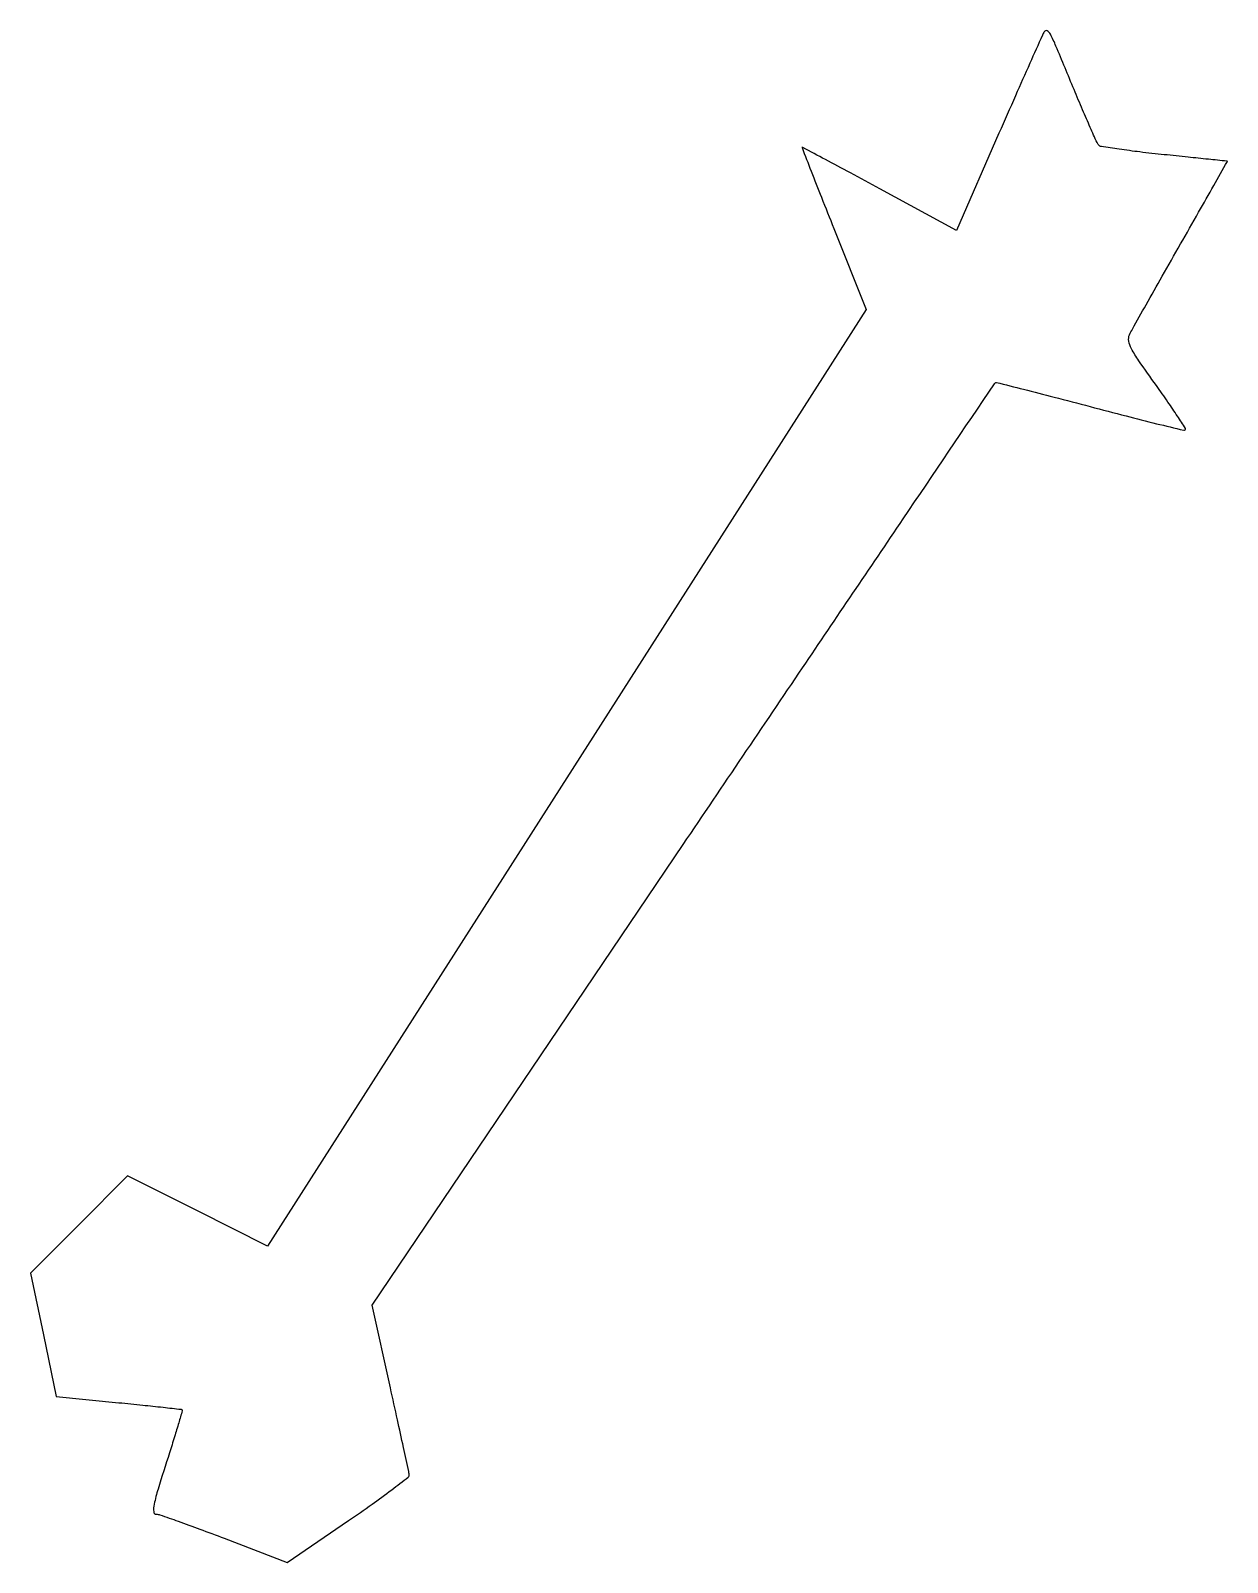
# Model space of a CAD drawing. Extents: x 0 to 342, y 0 to 437.
import ezdxf

# ---------------------------------------------------------------- set-up
doc = ezdxf.new("R2010")
doc.units = 0

msp = doc.modelspace()

# ---------------------------------------------------------------- linework, layer by layer
msp.add_lwpolyline([(289.499142, 436.998613, 0.033275), (288.96821, 435.996102, 0.000281), (285.382568, 427.966019, 0.000994), (281.288177, 418.733435, 0.00064), (276.577253, 408.016219), (264.432985, 380.292045), (242.565302, 392.146022, 0.000461), (234.162359, 396.691044, 0.000759), (227.045745, 400.517894, 0.000049), (220.63717, 403.950674, 0.123539), (220.440581, 404, 0.527519), (220.373979, 403.902639, 0.000099), (222.978279, 397.209572, 0.001507), (225.909241, 389.747962, 0.000898), (229.440498, 380.883649), (238.697452, 357.767299), (153.286488, 224.114736), (67.875524, 90.462173), (47.908415, 100.521887), (27.941307, 110.5816), (14.11444, 96.657501), (0.287574, 82.733402), (3.937697, 65.138926), (7.58782, 47.54445), (25.41669, 45.816112, -0.001409), (32.269404, 45.132315, -0.002297), (38.078484, 44.509143, -0.000299), (43.23826, 43.928513, -0.196404), (43.484383, 43.793886, -0.245658), (43.537186, 43.534233, -0.000705), (42.528898, 40.061329, -0.00383), (41.346295, 36.121832, -0.002355), (39.896298, 31.5, 0.002216), (36.657947, 21.187898, 0.022674), (35.531396, 16.857532, 0.073089), (35.3962, 14.722923, 0.390203), (36.181499, 14, -0.084217), (37.152905, 13.835213, -0.001356), (42.412446, 11.981894, -0.003511), (48.519889, 9.762731, -0.002317), (55.510954, 7.12985), (73.5, 0.259701), (91, 12.189607, 0.004806), (97.695407, 16.848807, 0.007713), (103.305171, 20.964738, 0.002614), (108.024711, 24.579782, 0.272921), (108.315475, 25.309757, 0.014879), (108.146797, 26.218314, 0.000131), (106.658849, 33.078706, 0.000455), (104.939862, 40.959787, 0.000293), (102.935018, 50.085839), (97.739088, 73.671678), (186.485052, 205.085839, -0.000037), (220.535529, 255.499341, -0.000062), (249.250496, 297.995148, -0.000001), (275.305214, 336.543519, -0.035125), (275.532656, 336.833814, -0.27712), (275.830062, 336.924289, -0.000227), (283.591699, 334.977039, -0.002237), (292.281267, 332.751423, -0.001356), (302.544118, 330.044118, 0.00198), (312.819153, 327.347296, 0.003241), (321.548189, 325.153397, 0.000489), (329.28006, 323.271318, 0.261528), (329.731417, 323.398083, 0.352735), (329.774762, 323.800949, 0.001915), (327.505415, 327.303791, 0.006876), (324.794329, 331.331492, 0.004174), (321.483039, 336.023612, -0.003809), (316.469273, 343.117172, -0.03032), (314.382811, 346.543004, -0.07415), (313.61122, 348.735502, -0.155711), (313.822653, 350.510111, -0.020521), (314.657691, 352.159867, -0.00058), (318.539341, 359.087007, -0.001182), (323.135166, 367.221324, -0.000812), (328.383276, 376.424279, 0.000613), (333.544544, 385.46657, 0.001026), (337.858648, 393.082535, 0.000046), (341.728171, 399.947922, 0.527847), (341.689216, 400.026905, 0.009408), (341.535101, 400.045868, 0.000004), (336.320159, 400.588114, 0.000062), (330.524339, 401.18998, 0.000038), (323.677282, 401.899623, -0.004109), (316.786938, 402.670499, -0.00635), (310.848761, 403.46093, -0.002418), (305.783844, 404.225737, -0.167465), (305.033368, 404.622718, -0.082417), (304.546254, 405.35351, -0.001485), (302.625665, 409.648548, -0.003654), (300.434014, 414.688125, -0.002426), (297.990103, 420.5, 0.000808), (292.832131, 432.878171, 0.019718), (291.258694, 436.256535, 0.147812), (290.331517, 437.215023, 0.401073)], format="xyb", close=True)

doc.saveas('drawing.dxf')
